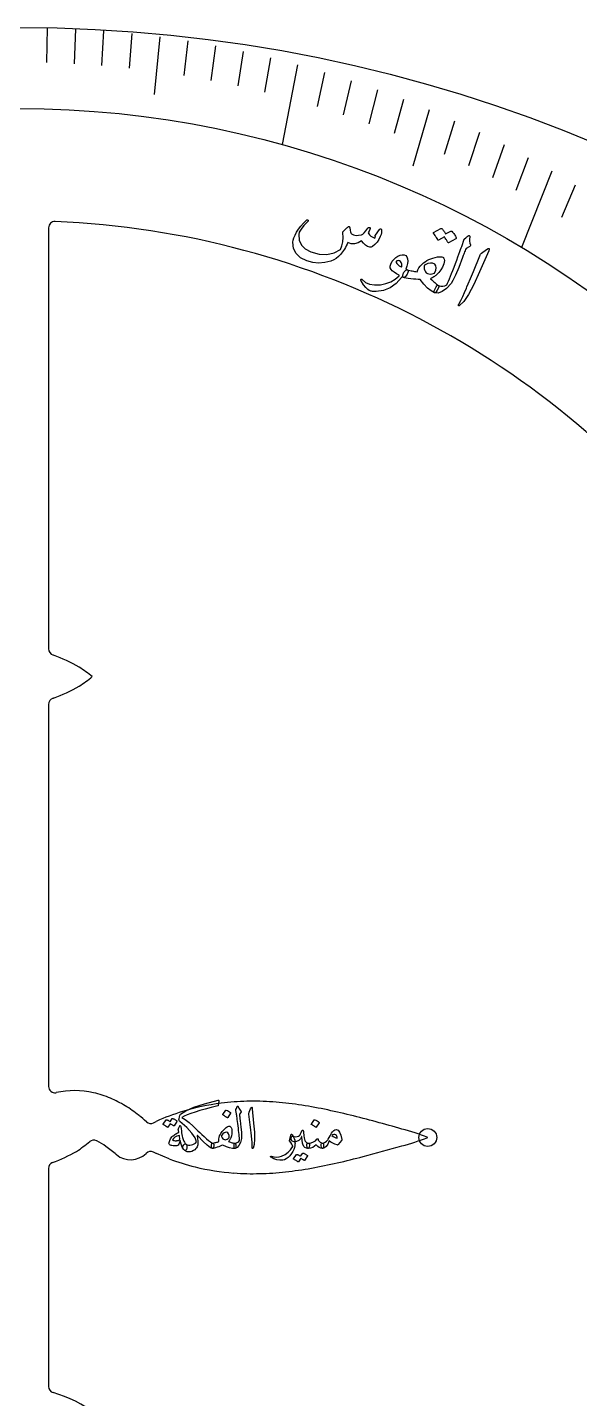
# Model space of a CAD drawing. Header units: millimetres. Extents: x -58 to 58, y -58 to 59.
# Drawn here: x 0.3 to 22.1, y 4.5 to 58.5 of the extents above; entities that cross this region are included whole.
import ezdxf

# ---------------------------------------------------------------- set-up
doc = ezdxf.new("R2010")
doc.units = ezdxf.units.MM
for name, color, linetype in [('CUT_INNER', 6, 'Continuous'), ('CUT_OUTER', 1, 'Continuous'), ('ENGRAVE', 7, 'Continuous'), ('ENGRAVE_FINE', 8, 'Continuous'), ('TEXT', 5, 'Continuous')]:
    doc.layers.add(name, color=color, linetype=linetype)

msp = doc.modelspace()

# ---------------------------------------------------------------- linework, layer by layer
at = {"layer": 'CUT_INNER'}
for points in [[(1.17, 50.615), (1.17, 34.046)], [(1.339, 33.809), (1.36, 33.802)], [(1.17, 31.865), (1.17, 16.831)], [(1.36, 32.109), (1.339, 32.102)], [(5.305, 15.401), (5.412, 15.456)], [(3.067, 14.686), (3.054, 14.692)], [(3.84, 14.147), (3.836, 14.15)], [(5.922, 13.979), (5.421, 14.186), (5.412, 14.19), (5.305, 14.245)], [(1.17, 13.605), (1.17, 5.026)]]:
    msp.add_lwpolyline(points, dxfattribs=at)
for centre, radius, start, end in [((1.42, 50.615), 0.25, 87.7148, 180), ((0, 16.717), 34.178, 347.1586, 87.6025), ((0, 0), 55.575, 291.4712, 58.2857), ((1.42, 34.046), 0.25, 180, 251.2031), ((-1.154, 26.998), 7.253, 60.831, 69.7197), ((-1.808, 27.141), 7.475, 51.0619, 55.9115), ((-1.164, 37.899), 6.393, 303.6779, 309.3487), ((-1.155, 38.914), 7.255, 290.2814, 299.1679), ((1.42, 31.865), 0.25, 108.7969, 180), ((1.42, 16.831), 0.25, 180, 280.476), ((2.2, 13.251), 3.415, 77.4709, 102.4202), ((2.117, 12.884), 3.791, 66.7776, 77.4534), ((1.855, 12.271), 4.457, 58.5151, 66.7887), ((9.199, 6.449), 9.799, 91.2776, 97.244), ((9.223, 5.183), 11.066, 85.9884, 91.2573), ((9.05, 2.756), 13.499, 81.6332, 85.9755), ((1.342, 11.434), 5.44, 51.4721, 58.5129), ((2.251, 12.478), 4.057, 46.9012, 52.3301), ((8.902, 7.758), 8.452, 106.9527, 114.3867), ((9.126, 7.04), 9.204, 97.2545, 106.9814), ((8.397, -1.675), 17.977, 78.338, 81.6293), ((6.623, -10.279), 26.762, 76.1096, 78.342), ((1.92, -29.344), 46.399, 74.8283, 76.1237), ((5.192, 15.624), 0.25, 227.4246, 296.9117), ((-5.634, -57.456), 75.508, 74.07592, 74.87844), ((12.834, 6.545), 8.898, 68.4768, 75.3623), ((-1.313, 19.657), 6.467, 303.7099, 309.3807), ((2.949, 14.465), 0.25, 65.1907, 129.3228), ((1.672, 11.94), 3.081, 55.2017, 63.0639), ((12.831, 23.109), 8.907, 284.6344, 291.5214), ((-1.063, 20.226), 6.822, 290.4881, 299.3099), ((0.876, 10.802), 4.469, 48.5242, 55.1447), ((4.399, 14.823), 0.877, 230.4529, 314.2058), ((5.192, 14.021), 0.25, 63.1149, 136.3673), ((4.845, 47.432), 34.477, 282.8923, 284.6339), ((-3.394, 79.037), 67.138, 284.6226, 285.97288), ((1.42, 13.605), 0.25, 112.4788, 180), ((9.053, 22.332), 8.92, 249.4487, 256.2926), ((9.147, 22.717), 9.317, 256.2939, 265.8069), ((8.813, 28.752), 15.375, 276.3051, 280.1387), ((7.725, 34.835), 21.555, 280.1386, 282.9004), ((9.224, 23.709), 10.311, 265.7819, 271.4412), ((9.176, 25.483), 12.086, 271.4585, 276.2966), ((1.42, 5.025), 0.25, 180, 253.8281), ((0, 16.716), 41.783, 271.9354, 344.1663), ((0.001, 0.001), 4.971, 30.9514, 74.252)]:
    msp.add_arc(centre, radius, start, end, dxfattribs=at)
at = {"layer": 'CUT_OUTER'}
msp.add_circle((0, 0), 58.5, dxfattribs=at)
at = {"layer": 'ENGRAVE'}
for points in [[(10.973, 57.033), (10.368, 53.887)], [(20.988, 52.847), (19.794, 49.842)]]:
    msp.add_lwpolyline(points, dxfattribs=at)
for centre, radius in [((0, 16.717), 38.589), ((16.099, 14.823), 0.351)]:
    msp.add_circle(centre, radius, dxfattribs=at)
at = {"layer": 'ENGRAVE_FINE'}
for points in [[(1.114, 58.485), (1.088, 57.117)], [(2.227, 58.441), (2.175, 57.073)], [(3.338, 58.367), (3.259, 56.999)], [(4.445, 58.263), (4.341, 56.897)], [(5.549, 58.13), (5.332, 55.857)], [(6.648, 57.968), (6.492, 56.606)], [(7.741, 57.777), (7.559, 56.418)], [(8.826, 57.557), (8.618, 56.202)], [(9.904, 57.309), (9.67, 55.957)], [(12.032, 56.73), (11.747, 55.386)], [(13.081, 56.4), (12.77, 55.06)], [(14.118, 56.043), (13.781, 54.709)], [(15.142, 55.66), (14.781, 54.331)], [(16.154, 55.251), (15.509, 53.047)], [(17.151, 54.818), (16.739, 53.501)], [(18.134, 54.36), (17.697, 53.05)], [(19.102, 53.878), (18.64, 52.576)], [(20.053, 53.374), (19.566, 52.079)], [(21.905, 52.298), (21.369, 51.019)]]:
    msp.add_lwpolyline(points, dxfattribs=at)
at = {"layer": 'TEXT'}
for points in [[(14.199, 50.551), (14.211, 50.563), (14.224, 50.571), (14.236, 50.573), (14.248, 50.57), (14.262, 50.562), (14.272, 50.552), (14.278, 50.539), (14.281, 50.524), (14.283, 50.474), (14.275, 50.415), (14.257, 50.349), (14.229, 50.275), (14.171, 50.159), (14.1, 50.055), (14.018, 49.964), (13.923, 49.884), (13.895, 49.867), (13.868, 49.857), (13.841, 49.852), (13.815, 49.854), (13.73, 49.883), (13.647, 49.934), (13.566, 50.008), (13.486, 50.105), (13.352, 50.021), (13.219, 49.983), (13.086, 49.99), (12.953, 50.043), (12.92, 49.972), (12.887, 49.905), (12.853, 49.841), (12.818, 49.781), (12.782, 49.724), (12.745, 49.67), (12.707, 49.618), (12.668, 49.569), (12.589, 49.483), (12.498, 49.411), (12.397, 49.352), (12.285, 49.305), (12.041, 49.244), (11.802, 49.225), (11.567, 49.248), (11.335, 49.313), (11.091, 49.437), (10.919, 49.601), (10.819, 49.805), (10.792, 50.05), (10.804, 50.131), (10.831, 50.223), (10.874, 50.325), (10.933, 50.438), (11.008, 50.557), (11.098, 50.678), (11.204, 50.799), (11.325, 50.921), (11.334, 50.928), (11.344, 50.932), (11.354, 50.933), (11.364, 50.931), (11.373, 50.927), (11.381, 50.922), (11.387, 50.915), (11.391, 50.907), (11.392, 50.897), (11.39, 50.887), (11.385, 50.878), (11.378, 50.869), (11.22, 50.705), (11.108, 50.565), (11.04, 50.449), (11.017, 50.356), (11.037, 50.128), (11.124, 49.938), (11.277, 49.785), (11.497, 49.67), (11.827, 49.576), (12.131, 49.561), (12.409, 49.625), (12.664, 49.768), (12.716, 49.906), (12.749, 50.06), (12.764, 50.23), (12.758, 50.417), (12.756, 50.436), (12.757, 50.452), (12.762, 50.466), (12.769, 50.475), (12.802, 50.507), (12.834, 50.536), (12.863, 50.563), (12.891, 50.589), (12.917, 50.611), (12.941, 50.631), (12.963, 50.648), (12.982, 50.662), (12.993, 50.667), (13.001, 50.668), (13.009, 50.663), (13.015, 50.654), (13.017, 50.647), (13.021, 50.638), (13.025, 50.625), (13.029, 50.609), (13.034, 50.589), (13.039, 50.567), (13.044, 50.542), (13.049, 50.514), (13.059, 50.46), (13.069, 50.42), (13.08, 50.393), (13.091, 50.38), (13.178, 50.337), (13.273, 50.317), (13.377, 50.32), (13.491, 50.344), (13.539, 50.371), (13.598, 50.424), (13.666, 50.503), (13.745, 50.607), (13.752, 50.617), (13.762, 50.624), (13.773, 50.628), (13.786, 50.63), (13.798, 50.63), (13.808, 50.627), (13.817, 50.622), (13.824, 50.614), (13.829, 50.588), (13.818, 50.546), (13.79, 50.488), (13.747, 50.415), (13.799, 50.345), (13.862, 50.287), (13.935, 50.241), (14.019, 50.208), (14.028, 50.233), (14.033, 50.254), (14.034, 50.272), (14.031, 50.286), (14.027, 50.3), (14.026, 50.312), (14.029, 50.323), (14.035, 50.332)], [(17.012, 50.485), (17.018, 50.487), (17.026, 50.486), (17.034, 50.483), (17.043, 50.478), (17.071, 50.449), (17.097, 50.419), (17.121, 50.388), (17.144, 50.356), (17.165, 50.324), (17.184, 50.29), (17.202, 50.255), (17.218, 50.219), (17.22, 50.21), (17.219, 50.201), (17.214, 50.194), (17.206, 50.188), (16.916, 50.023), (16.91, 50.022), (16.903, 50.025), (16.896, 50.032), (16.888, 50.045), (16.884, 50.054), (16.876, 50.069), (16.865, 50.088), (16.849, 50.112), (16.831, 50.14), (16.808, 50.174), (16.782, 50.213), (16.752, 50.258), (16.525, 50.128), (16.516, 50.125), (16.508, 50.127), (16.5, 50.135), (16.493, 50.148), (16.486, 50.159), (16.476, 50.176), (16.462, 50.2), (16.444, 50.229), (16.421, 50.265), (16.394, 50.307), (16.361, 50.356), (16.324, 50.41), (16.321, 50.418), (16.321, 50.424), (16.324, 50.429), (16.33, 50.432), (16.617, 50.591), (16.623, 50.593), (16.631, 50.593), (16.639, 50.59), (16.648, 50.584), (16.672, 50.561), (16.695, 50.537), (16.716, 50.511), (16.736, 50.485), (16.755, 50.458), (16.771, 50.43), (16.787, 50.402), (16.801, 50.373)], [(17.546, 50.182), (17.597, 50.223), (17.637, 50.255), (17.666, 50.28), (17.685, 50.296), (17.697, 50.306), (17.71, 50.311), (17.722, 50.311), (17.734, 50.307), (17.746, 50.298), (17.753, 50.287), (17.756, 50.272), (17.755, 50.255), (17.746, 50.17), (17.747, 50.089), (17.756, 50.012), (17.775, 49.94), (17.779, 49.917), (17.773, 49.898), (17.758, 49.881), (17.732, 49.867), (17.604, 49.806), (17.585, 49.758), (17.566, 49.711), (17.548, 49.665), (17.531, 49.62), (17.513, 49.575), (17.497, 49.531), (17.48, 49.489), (17.464, 49.447), (17.315, 49.058), (17.191, 48.758), (17.09, 48.548), (17.015, 48.426), (16.832, 48.231), (16.664, 48.104), (16.509, 48.046), (16.367, 48.057), (16.364, 48.059), (16.361, 48.061), (16.357, 48.062), (16.354, 48.064), (16.345, 48.092), (16.354, 48.141), (16.383, 48.209), (16.431, 48.298), (16.451, 48.329), (16.473, 48.349), (16.496, 48.356), (16.52, 48.351), (16.611, 48.325), (16.695, 48.319), (16.772, 48.333), (16.843, 48.368), (16.877, 48.438), (16.913, 48.517), (16.952, 48.608), (16.993, 48.709), (17.037, 48.82), (17.084, 48.941), (17.134, 49.071), (17.186, 49.211), (17.237, 49.348), (17.284, 49.471), (17.324, 49.581), (17.359, 49.677), (17.388, 49.759), (17.413, 49.828), (17.433, 49.881), (17.448, 49.921), (17.512, 50.125), (17.52, 50.144), (17.529, 50.159), (17.537, 50.172), (17.546, 50.182)], [(18.405, 49.759), (18.471, 49.8), (18.509, 49.807), (18.518, 49.778), (18.5, 49.714), (18.135, 48.886), (17.907, 48.379), (17.7, 47.988), (17.513, 47.714), (17.348, 47.555), (17.328, 47.545), (17.314, 47.542), (17.306, 47.545), (17.302, 47.555), (17.302, 47.568), (17.305, 47.582), (17.311, 47.599), (17.32, 47.617), (17.398, 47.756), (17.474, 47.907), (17.549, 48.07), (17.622, 48.245), (17.641, 48.291), (17.693, 48.414), (17.778, 48.615), (17.894, 48.894), (18.144, 49.517), (18.159, 49.549), (18.177, 49.577), (18.196, 49.6), (18.218, 49.619)], [(15.063, 48.66), (14.858, 48.422), (14.624, 48.251), (14.361, 48.147), (14.069, 48.108), (14.031, 48.108), (13.994, 48.109), (13.957, 48.112), (13.922, 48.115), (13.889, 48.12), (13.857, 48.127), (13.826, 48.135), (13.797, 48.145), (13.733, 48.185), (13.658, 48.263), (13.571, 48.377), (13.473, 48.529), (13.464, 48.548), (13.46, 48.565), (13.463, 48.579), (13.472, 48.589), (13.483, 48.595), (13.495, 48.595), (13.508, 48.589), (13.52, 48.577), (13.643, 48.467), (13.803, 48.398), (14.002, 48.368), (14.241, 48.378), (14.451, 48.418), (14.643, 48.489), (14.818, 48.592), (14.975, 48.726), (14.977, 48.732), (14.977, 48.738), (14.976, 48.743), (14.973, 48.747), (14.863, 48.806), (14.773, 48.864), (14.703, 48.92), (14.652, 48.976), (14.622, 49.039), (14.618, 49.111), (14.638, 49.19), (14.684, 49.276), (14.692, 49.287), (14.699, 49.298), (14.708, 49.309), (14.716, 49.32), (14.726, 49.332), (14.736, 49.343), (14.746, 49.355), (14.758, 49.368), (14.841, 49.446), (14.924, 49.504), (15.009, 49.541), (15.095, 49.558), (15.173, 49.553), (15.233, 49.525), (15.276, 49.473), (15.301, 49.398), (15.31, 49.305), (15.303, 49.206), (15.28, 49.1), (15.241, 48.987), (15.248, 48.984), (15.254, 48.981), (15.261, 48.979), (15.267, 48.977), (15.273, 48.975), (15.279, 48.972), (15.286, 48.97), (15.292, 48.967), (15.312, 48.951), (15.323, 48.929), (15.324, 48.899), (15.315, 48.862), (15.301, 48.824), (15.282, 48.787), (15.26, 48.752), (15.234, 48.717), (15.208, 48.689), (15.185, 48.67), (15.165, 48.662), (15.149, 48.664), (15.087, 48.693), (15.084, 48.688), (15.079, 48.68), (15.072, 48.671), (15.063, 48.66)], [(15.08, 49.107), (15.074, 49.184), (15.056, 49.245), (15.026, 49.289), (14.984, 49.318), (14.954, 49.323), (14.925, 49.322), (14.897, 49.317), (14.87, 49.305), (14.859, 49.297), (14.853, 49.286), (14.852, 49.272), (14.855, 49.255), (14.876, 49.209), (14.916, 49.166), (14.975, 49.125), (15.055, 49.086), (15.064, 49.084), (15.071, 49.087), (15.076, 49.094), (15.08, 49.107)], [(16.696, 49.457), (16.701, 49.455), (16.705, 49.452), (16.709, 49.45), (16.712, 49.447), (16.715, 49.444), (16.717, 49.441), (16.72, 49.438), (16.723, 49.435), (16.744, 49.387), (16.753, 49.332), (16.749, 49.27), (16.733, 49.202), (16.683, 49.073), (16.616, 48.957), (16.534, 48.854), (16.437, 48.763), (16.412, 48.743), (16.385, 48.723), (16.359, 48.704), (16.331, 48.685), (16.302, 48.666), (16.273, 48.648), (16.243, 48.631), (16.212, 48.613), (16.253, 48.571), (16.293, 48.531), (16.333, 48.494), (16.371, 48.459), (16.409, 48.428), (16.447, 48.399), (16.484, 48.374), (16.52, 48.351), (16.532, 48.338), (16.535, 48.317), (16.53, 48.287), (16.516, 48.249), (16.474, 48.157), (16.435, 48.094), (16.399, 48.061), (16.367, 48.057), (16.23, 48.13), (16.09, 48.242), (15.947, 48.394), (15.799, 48.586), (15.718, 48.587), (15.629, 48.592), (15.533, 48.6), (15.428, 48.612), (15.325, 48.626), (15.244, 48.639), (15.184, 48.653), (15.146, 48.666), (15.129, 48.679), (15.12, 48.7), (15.117, 48.729), (15.121, 48.767), (15.126, 48.787), (15.132, 48.806), (15.139, 48.825), (15.148, 48.844), (15.158, 48.861), (15.168, 48.879), (15.179, 48.896), (15.191, 48.913), (15.216, 48.942), (15.241, 48.96), (15.265, 48.968), (15.287, 48.965), (15.339, 48.951), (15.389, 48.938), (15.438, 48.927), (15.487, 48.917), (15.534, 48.907), (15.582, 48.899), (15.63, 48.891), (15.678, 48.884), (15.707, 48.961), (15.75, 49.036), (15.804, 49.108), (15.87, 49.178), (15.932, 49.231), (15.997, 49.279), (16.067, 49.323), (16.14, 49.362), (16.218, 49.396), (16.3, 49.425), (16.387, 49.449), (16.479, 49.468), (16.547, 49.477), (16.606, 49.478), (16.656, 49.471), (16.696, 49.457)], [(16.37, 49.185), (16.29, 49.22), (16.201, 49.228), (16.104, 49.208), (15.998, 49.161), (15.973, 49.14), (15.959, 49.106), (15.956, 49.059), (15.962, 48.998), (15.98, 48.935), (16.005, 48.884), (16.039, 48.844), (16.081, 48.816), (16.134, 48.799), (16.198, 48.797), (16.274, 48.809), (16.362, 48.834), (16.413, 48.947), (16.431, 49.043), (16.417, 49.122), (16.37, 49.185)], [(7.848, 16.289), (7.855, 16.288), (7.861, 16.287), (7.865, 16.285), (7.869, 16.282), (7.874, 16.276), (7.877, 16.268), (7.878, 16.259), (7.876, 16.247), (7.851, 16.086), (7.849, 16.079), (7.844, 16.073), (7.838, 16.068), (7.83, 16.065), (7.572, 16.003), (7.338, 15.942), (7.127, 15.883), (6.938, 15.825), (6.774, 15.769), (6.632, 15.714), (6.514, 15.66), (6.42, 15.608), (6.551, 15.528), (6.699, 15.414), (6.865, 15.268), (7.049, 15.089), (7.125, 15.014), (7.206, 14.937), (7.293, 14.857), (7.385, 14.774), (7.471, 14.7), (7.54, 14.646), (7.592, 14.613), (7.627, 14.599), (7.663, 14.584), (7.681, 14.55), (7.679, 14.5), (7.66, 14.431), (7.652, 14.413), (7.643, 14.4), (7.635, 14.392), (7.627, 14.389), (7.541, 14.421), (7.415, 14.514), (7.251, 14.67), (7.047, 14.888), (7.035, 14.895), (7.026, 14.897), (7.022, 14.894), (7.021, 14.886), (7.037, 14.777), (7.046, 14.682), (7.048, 14.602), (7.044, 14.536), (7.032, 14.494), (7.016, 14.455), (6.996, 14.421), (6.972, 14.389), (6.924, 14.341), (6.871, 14.304), (6.815, 14.277), (6.755, 14.261), (6.688, 14.255), (6.629, 14.26), (6.577, 14.278), (6.534, 14.308), (6.489, 14.356), (6.462, 14.403), (6.455, 14.448), (6.466, 14.492), (6.494, 14.538), (6.522, 14.565), (6.552, 14.573), (6.583, 14.562), (6.629, 14.538), (6.68, 14.524), (6.734, 14.52), (6.793, 14.527), (6.851, 14.543), (6.903, 14.569), (6.95, 14.604), (6.991, 14.648), (6.94, 14.809), (6.815, 14.996), (6.616, 15.209), (6.343, 15.447), (6.322, 15.47), (6.31, 15.496), (6.305, 15.527), (6.308, 15.562), (6.321, 15.63), (6.334, 15.683), (6.346, 15.719), (6.359, 15.739), (6.573, 15.877), (6.892, 16.015), (7.314, 16.151), (7.841, 16.287), (7.843, 16.287), (7.843, 16.287), (7.844, 16.287), (7.845, 16.288), (7.846, 16.288), (7.846, 16.289), (7.847, 16.289), (7.848, 16.289)], [(8.144, 15.893), (8.147, 15.896), (8.151, 15.897), (8.157, 15.898), (8.163, 15.897), (8.208, 15.879), (8.251, 15.857), (8.291, 15.83), (8.329, 15.8), (8.332, 15.795), (8.334, 15.79), (8.333, 15.786), (8.331, 15.781), (8.221, 15.604), (8.217, 15.6), (8.212, 15.598), (8.206, 15.601), (8.198, 15.606), (8.191, 15.611), (8.181, 15.618), (8.167, 15.627), (8.149, 15.639), (8.127, 15.653), (8.101, 15.669), (8.07, 15.688), (8.035, 15.709), (8.03, 15.712), (8.028, 15.716), (8.028, 15.719), (8.03, 15.723)], [(8.548, 15.928), (8.563, 15.966), (8.576, 15.996), (8.584, 16.018), (8.59, 16.032), (8.594, 16.042), (8.599, 16.048), (8.605, 16.052), (8.613, 16.053), (8.621, 16.052), (8.629, 16.048), (8.634, 16.04), (8.639, 16.03), (8.658, 15.98), (8.681, 15.935), (8.708, 15.895), (8.739, 15.86), (8.747, 15.849), (8.75, 15.836), (8.746, 15.822), (8.736, 15.806), (8.685, 15.734), (8.689, 15.702), (8.692, 15.67), (8.696, 15.639), (8.699, 15.608), (8.703, 15.578), (8.706, 15.549), (8.71, 15.52), (8.713, 15.492), (8.745, 15.23), (8.765, 15.026), (8.772, 14.878), (8.767, 14.788), (8.723, 14.624), (8.665, 14.503), (8.595, 14.425), (8.51, 14.389), (8.508, 14.389), (8.506, 14.389), (8.503, 14.389), (8.501, 14.389), (8.487, 14.403), (8.478, 14.433), (8.474, 14.479), (8.475, 14.543), (8.477, 14.567), (8.484, 14.584), (8.495, 14.595), (8.51, 14.599), (8.569, 14.611), (8.619, 14.632), (8.658, 14.664), (8.687, 14.704), (8.685, 14.753), (8.682, 14.808), (8.677, 14.871), (8.67, 14.94), (8.662, 15.015), (8.652, 15.096), (8.641, 15.184), (8.629, 15.277), (8.618, 15.37), (8.608, 15.452), (8.598, 15.526), (8.59, 15.59), (8.582, 15.645), (8.576, 15.69), (8.572, 15.726), (8.569, 15.753), (8.545, 15.886), (8.544, 15.899), (8.545, 15.91), (8.546, 15.92), (8.548, 15.928)], [(9.126, 15.951), (9.148, 15.994), (9.166, 16.009), (9.179, 15.996), (9.188, 15.956), (9.242, 15.385), (9.274, 15.034), (9.281, 14.754), (9.264, 14.545), (9.221, 14.406), (9.213, 14.394), (9.207, 14.388), (9.201, 14.387), (9.195, 14.392), (9.191, 14.399), (9.188, 14.408), (9.187, 14.418), (9.186, 14.431), (9.186, 14.532), (9.181, 14.639), (9.172, 14.753), (9.158, 14.872), (9.155, 14.903), (9.146, 14.987), (9.131, 15.124), (9.109, 15.315), (9.058, 15.736), (9.057, 15.759), (9.058, 15.78), (9.062, 15.799), (9.067, 15.816)], [(6.04, 15.566), (6.043, 15.569), (6.047, 15.571), (6.052, 15.572), (6.059, 15.571), (6.082, 15.562), (6.104, 15.553), (6.125, 15.543), (6.146, 15.531), (6.166, 15.519), (6.186, 15.506), (6.205, 15.491), (6.224, 15.476), (6.228, 15.471), (6.229, 15.466), (6.229, 15.46), (6.226, 15.454), (6.114, 15.277), (6.111, 15.275), (6.107, 15.275), (6.101, 15.277), (6.093, 15.282), (6.088, 15.286), (6.08, 15.292), (6.069, 15.3), (6.054, 15.309), (6.036, 15.32), (6.014, 15.332), (5.989, 15.347), (5.961, 15.364), (5.872, 15.226), (5.868, 15.222), (5.863, 15.221), (5.856, 15.223), (5.849, 15.229), (5.842, 15.233), (5.832, 15.24), (5.818, 15.249), (5.8, 15.261), (5.778, 15.275), (5.752, 15.291), (5.721, 15.31), (5.686, 15.331), (5.682, 15.335), (5.68, 15.338), (5.681, 15.341), (5.683, 15.345), (5.798, 15.515), (5.8, 15.518), (5.804, 15.52), (5.81, 15.52), (5.816, 15.52), (5.836, 15.514), (5.855, 15.506), (5.873, 15.498), (5.891, 15.488), (5.908, 15.478), (5.925, 15.467), (5.941, 15.455), (5.956, 15.443)], [(6.585, 14.56), (6.606, 14.536), (6.617, 14.504), (6.619, 14.463), (6.611, 14.413), (6.594, 14.356), (6.576, 14.32), (6.557, 14.304), (6.536, 14.308), (6.479, 14.363), (6.43, 14.448), (6.389, 14.563), (6.357, 14.706), (6.331, 14.622), (6.304, 14.56), (6.274, 14.519), (6.243, 14.501), (6.226, 14.498), (6.207, 14.496), (6.188, 14.495), (6.167, 14.494), (6.145, 14.495), (6.122, 14.495), (6.098, 14.496), (6.072, 14.497), (6.028, 14.501), (5.993, 14.507), (5.968, 14.514), (5.951, 14.522), (5.929, 14.548), (5.915, 14.573), (5.91, 14.598), (5.914, 14.623), (5.947, 14.704), (5.976, 14.768), (6.001, 14.814), (6.021, 14.842), (6.049, 14.868), (6.078, 14.893), (6.109, 14.917), (6.141, 14.94), (6.176, 14.961), (6.212, 14.982), (6.251, 15.002), (6.292, 15.021), (6.28, 15.112), (6.278, 15.131), (6.278, 15.148), (6.28, 15.162), (6.285, 15.175), (6.334, 15.28), (6.344, 15.293), (6.353, 15.292), (6.362, 15.278), (6.371, 15.249), (6.385, 15.16), (6.398, 15.078), (6.41, 15.003), (6.422, 14.936), (6.434, 14.876), (6.445, 14.824), (6.457, 14.78), (6.469, 14.744), (6.494, 14.683), (6.521, 14.632), (6.552, 14.591), (6.585, 14.56)], [(8.289, 15.273), (8.292, 15.273), (8.295, 15.273), (8.298, 15.272), (8.301, 15.272), (8.303, 15.271), (8.305, 15.27), (8.308, 15.269), (8.31, 15.268), (8.335, 15.247), (8.356, 15.219), (8.371, 15.183), (8.382, 15.14), (8.391, 15.053), (8.387, 14.968), (8.371, 14.886), (8.342, 14.807), (8.334, 14.788), (8.325, 14.769), (8.315, 14.751), (8.305, 14.732), (8.294, 14.713), (8.283, 14.695), (8.271, 14.676), (8.259, 14.658), (8.294, 14.645), (8.329, 14.634), (8.362, 14.625), (8.394, 14.617), (8.425, 14.61), (8.454, 14.605), (8.483, 14.601), (8.51, 14.599), (8.521, 14.596), (8.529, 14.585), (8.535, 14.566), (8.538, 14.541), (8.542, 14.476), (8.538, 14.43), (8.528, 14.401), (8.51, 14.389), (8.41, 14.39), (8.297, 14.413), (8.17, 14.458), (8.03, 14.525), (7.983, 14.502), (7.931, 14.48), (7.872, 14.458), (7.809, 14.436), (7.745, 14.416), (7.694, 14.401), (7.655, 14.392), (7.629, 14.389), (7.616, 14.393), (7.605, 14.402), (7.595, 14.418), (7.587, 14.441), (7.584, 14.454), (7.582, 14.466), (7.582, 14.479), (7.582, 14.492), (7.582, 14.505), (7.584, 14.518), (7.585, 14.53), (7.587, 14.543), (7.594, 14.567), (7.604, 14.584), (7.615, 14.595), (7.629, 14.599), (7.663, 14.605), (7.695, 14.612), (7.727, 14.619), (7.758, 14.626), (7.788, 14.634), (7.818, 14.642), (7.847, 14.651), (7.876, 14.66), (7.872, 14.712), (7.875, 14.766), (7.886, 14.823), (7.904, 14.881), (7.925, 14.928), (7.948, 14.974), (7.975, 15.018), (8.006, 15.061), (8.04, 15.102), (8.078, 15.142), (8.12, 15.18), (8.165, 15.217), (8.201, 15.241), (8.234, 15.259), (8.263, 15.269), (8.289, 15.273)], [(11.174, 15.11), (11.184, 15.105), (11.192, 15.098), (11.197, 15.087), (11.2, 15.072), (11.201, 15.062), (11.203, 15.048), (11.205, 15.03), (11.208, 15.008), (11.211, 14.982), (11.215, 14.953), (11.219, 14.92), (11.223, 14.883), (11.232, 14.814), (11.244, 14.755), (11.258, 14.709), (11.274, 14.674), (11.294, 14.646), (11.319, 14.625), (11.349, 14.609), (11.384, 14.599), (11.416, 14.588), (11.437, 14.57), (11.445, 14.544), (11.442, 14.511), (11.428, 14.458), (11.414, 14.42), (11.4, 14.397), (11.386, 14.389), (11.318, 14.398), (11.262, 14.424), (11.219, 14.468), (11.188, 14.529), (11.182, 14.549), (11.177, 14.569), (11.171, 14.591), (11.166, 14.614), (11.161, 14.639), (11.157, 14.665), (11.153, 14.693), (11.151, 14.723), (11.149, 14.751), (11.146, 14.777), (11.145, 14.799), (11.143, 14.818), (11.141, 14.834), (11.14, 14.846), (11.139, 14.854), (11.139, 14.858), (11.139, 14.86), (11.139, 14.861), (11.138, 14.862), (11.137, 14.861), (11.136, 14.86), (11.134, 14.858), (11.132, 14.855), (11.13, 14.851), (11.083, 14.767), (11.019, 14.706), (10.937, 14.668), (10.838, 14.653), (10.797, 14.658), (10.764, 14.674), (10.741, 14.703), (10.727, 14.744), (10.722, 14.781), (10.723, 14.812), (10.729, 14.838), (10.741, 14.858), (10.755, 14.872), (10.769, 14.88), (10.783, 14.88), (10.797, 14.874), (10.809, 14.866), (10.819, 14.86), (10.829, 14.857), (10.836, 14.856), (10.904, 14.853), (10.961, 14.86), (11.01, 14.877), (11.048, 14.902), (11.071, 14.927), (11.094, 14.966), (11.119, 15.02), (11.144, 15.089), (11.148, 15.1), (11.155, 15.107), (11.164, 15.11), (11.174, 15.11)], [(11.631, 15.515), (11.634, 15.518), (11.638, 15.52), (11.643, 15.52), (11.65, 15.52), (11.695, 15.501), (11.738, 15.479), (11.778, 15.453), (11.815, 15.422), (11.819, 15.417), (11.82, 15.413), (11.82, 15.408), (11.817, 15.403), (11.708, 15.226), (11.704, 15.222), (11.698, 15.221), (11.692, 15.223), (11.684, 15.229), (11.678, 15.233), (11.668, 15.24), (11.653, 15.249), (11.636, 15.261), (11.614, 15.275), (11.587, 15.291), (11.556, 15.31), (11.521, 15.331), (11.517, 15.335), (11.514, 15.338), (11.514, 15.341), (11.517, 15.345)], [(12.496, 15.131), (12.569, 15.105), (12.629, 15.031), (12.677, 14.911), (12.712, 14.744), (12.714, 14.732), (12.713, 14.721), (12.71, 14.712), (12.705, 14.704), (12.577, 14.543), (12.568, 14.534), (12.558, 14.528), (12.546, 14.525), (12.533, 14.527), (12.446, 14.557), (12.364, 14.595), (12.287, 14.641), (12.216, 14.695), (12.158, 14.561), (12.095, 14.466), (12.027, 14.409), (11.953, 14.389), (11.944, 14.393), (11.936, 14.402), (11.927, 14.417), (11.918, 14.438), (11.903, 14.491), (11.898, 14.534), (11.902, 14.566), (11.915, 14.588), (11.923, 14.593), (11.932, 14.596), (11.941, 14.598), (11.953, 14.599), (12.006, 14.608), (12.057, 14.633), (12.108, 14.674), (12.158, 14.73), (12.179, 14.762), (12.212, 14.816), (12.255, 14.89), (12.309, 14.986), (12.351, 15.049), (12.396, 15.095), (12.445, 15.122), (12.496, 15.131)], [(6.317, 14.902), (6.223, 14.869), (6.146, 14.829), (6.089, 14.783), (6.049, 14.73), (6.067, 14.718), (6.089, 14.709), (6.117, 14.702), (6.149, 14.697), (6.168, 14.696), (6.187, 14.696), (6.206, 14.697), (6.225, 14.698), (6.245, 14.701), (6.264, 14.704), (6.284, 14.709), (6.303, 14.716), (6.326, 14.731), (6.338, 14.757), (6.34, 14.793), (6.331, 14.842), (6.325, 14.864), (6.321, 14.881), (6.318, 14.894), (6.317, 14.902)], [(8.184, 15.026), (8.129, 15.023), (8.077, 15.002), (8.028, 14.963), (7.981, 14.907), (7.973, 14.888), (7.975, 14.865), (7.986, 14.837), (8.007, 14.804), (8.034, 14.774), (8.063, 14.752), (8.094, 14.739), (8.126, 14.734), (8.161, 14.74), (8.198, 14.757), (8.238, 14.786), (8.28, 14.825), (8.276, 14.903), (8.259, 14.963), (8.229, 15.004), (8.184, 15.026)], [(9.93, 14.044), (9.922, 14.049), (9.917, 14.054), (9.913, 14.06), (9.911, 14.066), (9.911, 14.07), (9.912, 14.075), (9.914, 14.079), (9.918, 14.084), (9.922, 14.087), (9.927, 14.088), (9.934, 14.088), (9.941, 14.086), (10.05, 14.062), (10.153, 14.054), (10.249, 14.063), (10.34, 14.089), (10.48, 14.156), (10.599, 14.239), (10.698, 14.337), (10.776, 14.45), (10.777, 14.452), (10.778, 14.454), (10.778, 14.456), (10.779, 14.457), (10.78, 14.458), (10.78, 14.459), (10.78, 14.461), (10.78, 14.462), (10.773, 14.509), (10.751, 14.563), (10.713, 14.625), (10.661, 14.695), (10.659, 14.699), (10.659, 14.703), (10.658, 14.706), (10.659, 14.709), (10.727, 14.947), (10.734, 14.955), (10.747, 14.949), (10.766, 14.929), (10.79, 14.893), (10.819, 14.839), (10.843, 14.779), (10.86, 14.714), (10.871, 14.643), (10.873, 14.604), (10.871, 14.554), (10.863, 14.494), (10.85, 14.424), (10.828, 14.35), (10.79, 14.272), (10.738, 14.191), (10.671, 14.107), (10.598, 14.033), (10.528, 13.978), (10.46, 13.942), (10.393, 13.926), (10.276, 13.924), (10.16, 13.943), (10.044, 13.983), (9.93, 14.044)], [(11.953, 14.599), (11.971, 14.593), (11.985, 14.587), (11.993, 14.58), (11.997, 14.574), (11.999, 14.563), (11.999, 14.55), (11.999, 14.535), (11.997, 14.518), (11.988, 14.462), (11.978, 14.421), (11.966, 14.398), (11.953, 14.389), (11.89, 14.398), (11.827, 14.425), (11.764, 14.469), (11.701, 14.532), (11.641, 14.475), (11.568, 14.432), (11.482, 14.404), (11.384, 14.389), (11.373, 14.392), (11.365, 14.398), (11.358, 14.409), (11.354, 14.424), (11.335, 14.522), (11.333, 14.533), (11.334, 14.545), (11.338, 14.558), (11.344, 14.571), (11.352, 14.582), (11.361, 14.59), (11.372, 14.596), (11.384, 14.599), (11.502, 14.617), (11.598, 14.648), (11.674, 14.694), (11.729, 14.753), (11.735, 14.761), (11.743, 14.767), (11.752, 14.771), (11.761, 14.772), (11.771, 14.77), (11.777, 14.766), (11.781, 14.76), (11.782, 14.751), (11.783, 14.742), (11.784, 14.734), (11.785, 14.728), (11.787, 14.723), (11.826, 14.676), (11.867, 14.639), (11.909, 14.614), (11.953, 14.599)], [(12.328, 14.902), (12.371, 14.866), (12.421, 14.836), (12.476, 14.812), (12.537, 14.795), (12.534, 14.841), (12.522, 14.878), (12.5, 14.907), (12.47, 14.928), (12.435, 14.938), (12.399, 14.938), (12.364, 14.926), (12.328, 14.902)], [(11.174, 14.205), (11.177, 14.208), (11.181, 14.21), (11.186, 14.211), (11.193, 14.21), (11.216, 14.201), (11.238, 14.192), (11.259, 14.182), (11.28, 14.17), (11.3, 14.158), (11.32, 14.145), (11.339, 14.13), (11.358, 14.114), (11.362, 14.11), (11.364, 14.105), (11.363, 14.099), (11.361, 14.094), (11.249, 13.916), (11.246, 13.914), (11.241, 13.914), (11.235, 13.916), (11.228, 13.921), (11.223, 13.925), (11.214, 13.931), (11.203, 13.939), (11.188, 13.948), (11.17, 13.959), (11.149, 13.971), (11.123, 13.986), (11.095, 14.003), (11.006, 13.865), (11.002, 13.861), (10.997, 13.86), (10.991, 13.862), (10.983, 13.867), (10.976, 13.872), (10.966, 13.879), (10.952, 13.888), (10.934, 13.9), (10.912, 13.914), (10.886, 13.93), (10.855, 13.949), (10.82, 13.97), (10.816, 13.973), (10.815, 13.977), (10.815, 13.98), (10.818, 13.984), (10.932, 14.154), (10.935, 14.157), (10.939, 14.159), (10.944, 14.159), (10.95, 14.159), (10.97, 14.152), (10.989, 14.145), (11.007, 14.137), (11.025, 14.127), (11.042, 14.117), (11.059, 14.106), (11.075, 14.094), (11.09, 14.082)]]:
    msp.add_lwpolyline(points, close=True, dxfattribs=at)

doc.saveas('drawing.dxf')
